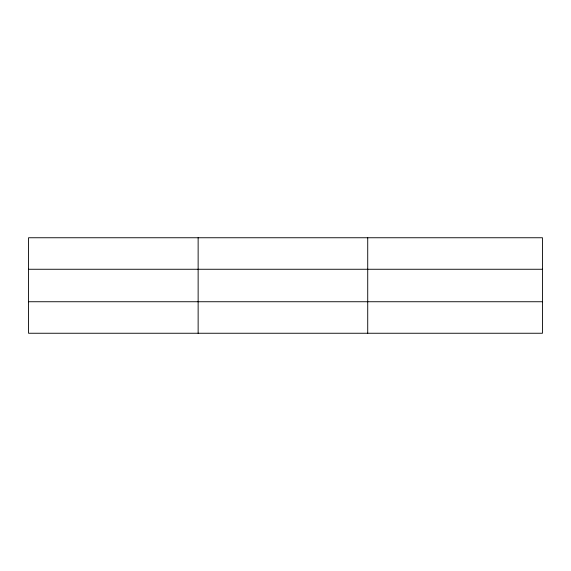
<?xml version="1.0" encoding="UTF-8"?>
<svg xmlns="http://www.w3.org/2000/svg" width="571" height="571" viewBox="0 0 571 571"><rect width="100%" height="100%" fill="white"/><g stroke="black" fill="none" stroke-linecap="round" stroke-linejoin="round"><path stroke-width="0.86" d="M198.137 333.25L198.137 237.75M367.724 333.25L367.724 237.75M542.45 269.262L542.45 237.75L28.55 237.75L28.55 333.25L542.45 333.25L542.45 269.262L28.55 269.262M28.55 301.738L542.45 301.738"/></g></svg>
